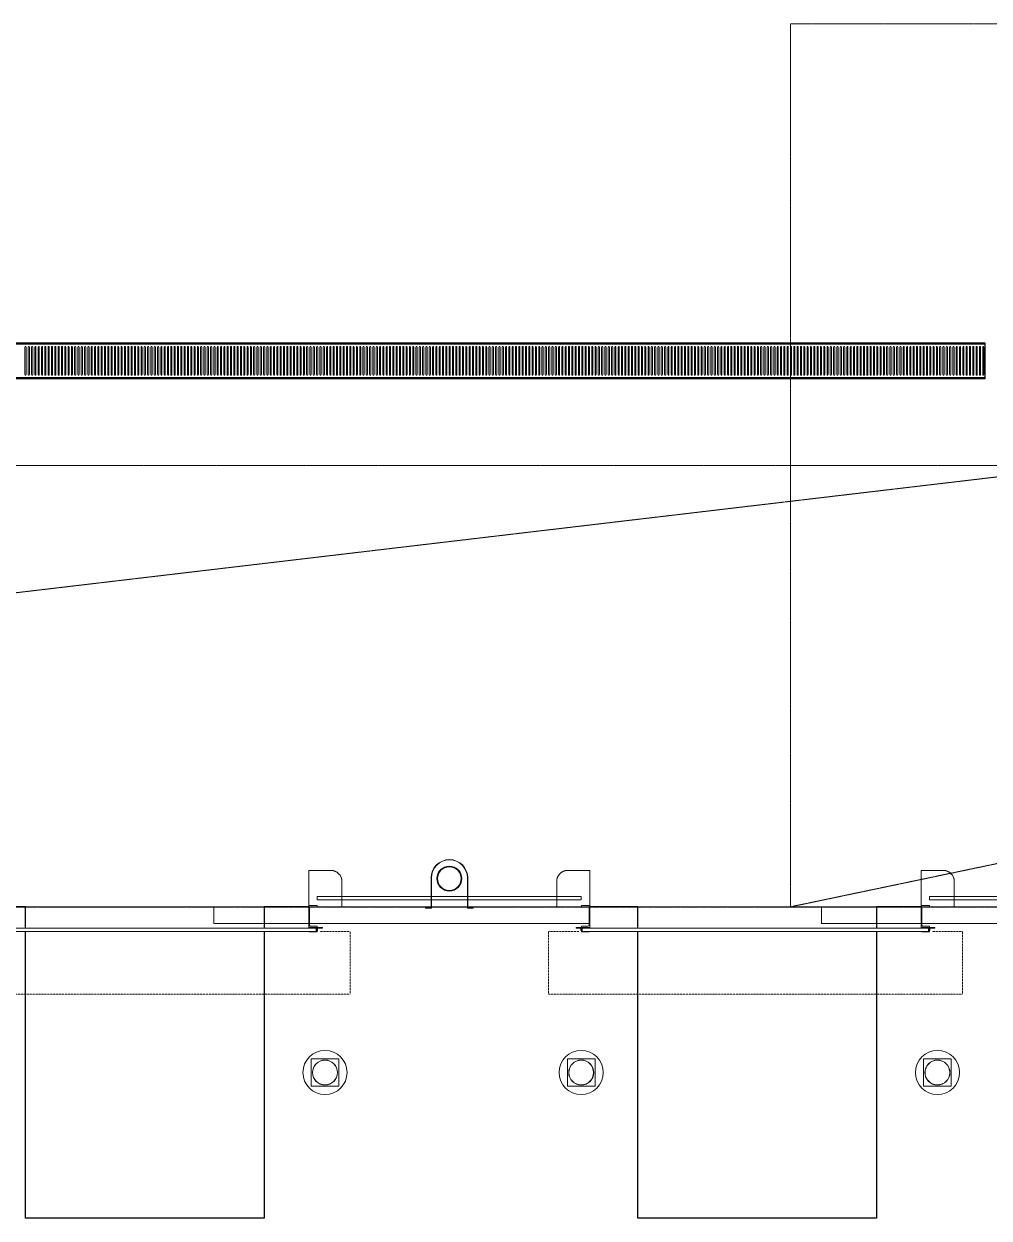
# Model space of a CAD drawing. Header units: millimetres. Extents: x -677815 to 476396, y -125373 to 39000.
# Drawn here: x 177855 to 186596, y -2820 to 8000 of the extents above; entities that cross this region are included whole.
import ezdxf

# ---------------------------------------------------------------- set-up
doc = ezdxf.new("R2010")
doc.units = ezdxf.units.MM
for name, pattern in [('Xref building Toll$0$_SBA Dash - Loose', [5, 3, -2]), ('Xref building Toll$0$_SBA Dash - Tight', [1.6, 1, -0.6]), ('Xref building Toll$0$CENTER', [7, 4, -1, 1, -1]), ('Xref building Toll$0$Grid Line', [22.225, 12.7, -3.175, 3.175, -3.175])]:
    doc.linetypes.add(name, pattern=pattern)
for name, color, linetype, lineweight in [('AM_BOR', 4, 'Continuous', 25), ('Xref building Toll$0$A-DETL', 90, 'Continuous', 9), ('Xref building Toll$0$A-DOOR', 31, 'Continuous', 9), ('Xref building Toll$0$A-DOOR-FRAM', 31, 'Continuous', 9), ('Xref building Toll$0$A-FLOR', 192, 'Continuous', 25), ('Xref building Toll$0$A-GENM', 13, 'Continuous', 9), ('Xref building Toll$0$A-WALL', 113, 'Continuous', 9), ('Xref building Toll$0$P-PIPE', 3, 'Continuous', 9)]:
    doc.layers.add(name, color=color, linetype=linetype, lineweight=lineweight)
doc.layers.add('Xref building Toll$0$S-GRID', color=8, linetype='Continuous')

# ---------------------------------------------------------------- blocks, each defined once
blk = doc.blocks.new('Xref building Toll$0$Toll Grids')
at = {"layer": 'Xref building Toll$0$S-GRID', "linetype": 'Xref building Toll$0$Grid Line'}
blk.add_line((-9195.8, 0), (280997.7, 0), dxfattribs=at)
blk = doc.blocks.new('Xref building Toll$0$_SBA ROLLER LVDoor_C Clip At Side - 3000W x 3600H-V2-MASTER GROUND FLOOR')
at = {"layer": 'Xref building Toll$0$A-DOOR', "linetype": 'Xref building Toll$0$_SBA Dash - Tight'}
for p, q in [((-1875, 147), (-1875, 717)), ((-1875, 717), (1875, 717)), ((1875, 147), (1875, 717)), ((-1875, 147), (-1600, 147)), ((1600, 147), (1875, 147))]:
    blk.add_line(p, q, dxfattribs=at)
at = {"layer": 'Xref building Toll$0$A-DOOR'}
for p, q in [((-1625, 118), (-1580, 118)), ((-1625, 113), (-1625, 118)), ((-1575, 113), (-1625, 113)), ((-1580, 138), (-1575, 138)), ((-1580, 118), (-1580, 138)), ((-1575, 138), (-1575, 113)), ((-1575, 113), (-1500, 113)), ((-1575, 101), (-1575, 113)), ((-1568, 147), (1568, 147)), ((-1568, 117), (-1568, 147)), ((1568, 117), (-1568, 117)), ((-1500, 113), (-1500, -87)), ((1500, 113), (1575, 113)), ((1500, -87), (1500, 113)), ((1568, 147), (1568, 117)), ((1575, 138), (1580, 138)), ((1575, 113), (1575, 138)), ((1575, 113), (1575, 101)), ((1625, 113), (1575, 113)), ((1580, 138), (1580, 118)), ((1580, 118), (1625, 118)), ((1625, 118), (1625, 113)), ((-1518, 101), (-1575, 101)), ((-1506, 75), (-1506, 89)), ((1506, 89), (1506, 75)), ((1575, 101), (1518, 101)), ((-1575, -87), (-1575, -75)), ((-1500, -87), (-1575, -87)), ((1575, -87), (1500, -87)), ((1575, -75), (1575, -87))]:
    blk.add_line(p, q, dxfattribs=at)
at = {"layer": 'Xref building Toll$0$A-DOOR', "linetype": 'Xref building Toll$0$CENTER'}
for p, q in [((-1800, -75), (-1500, -75)), ((-1800, -305), (-1800, -75)), ((-1800, -75), (1800, -75)), ((-1500, -75), (-1500, -405)), ((1500, -405), (1500, -75)), ((1500, -75), (1800, -75)), ((1800, -75), (1800, -305)), ((-1500, -405), (-1700, -405)), ((1700, -405), (1500, -405))]:
    blk.add_line(p, q, dxfattribs=at)
at = {"layer": 'Xref building Toll$0$A-DOOR'}
for centre, start, end in [((-1518, 89), 360, 90), ((1518, 89), 90, 180)]:
    blk.add_arc(centre, 12, start, end, dxfattribs=at)
at = {"layer": 'Xref building Toll$0$A-DOOR', "linetype": 'Xref building Toll$0$CENTER'}
for centre, start, end in [((-1700, -305), 180, 270), ((1700, -305), 270, 0)]:
    blk.add_arc(centre, 100, start, end, dxfattribs=at)
at = {"layer": 'Xref building Toll$0$A-DOOR-FRAM'}
for p, q in [((-1575, 151), (-1505, 151)), ((-1575, 113), (-1575, 151)), ((-1505, 113), (-1575, 113)), ((-1573, 149), (-1573, 115)), ((-1505, 149), (-1573, 149)), ((-1573, 115), (-1505, 115)), ((-1505, 151), (-1505, 149)), ((-1505, 115), (-1505, 113)), ((1505, 151), (1575, 151)), ((1505, 149), (1505, 151)), ((1573, 149), (1505, 149)), ((1505, 115), (1573, 115)), ((1505, 113), (1505, 115)), ((1575, 113), (1505, 113)), ((1573, 115), (1573, 149)), ((1575, 151), (1575, 113)), ((-1800, -140), (-1800, -75)), ((-1506, -75), (-1500, -75)), ((-1500, -75), (-1500, -405)), ((1500, -75), (1506, -75)), ((1500, -405), (1500, -75)), ((1800, -75), (1800, -140)), ((-1800, -305), (-1800, -169)), ((1800, -169), (1800, -305)), ((-1500, -405), (-1700, -405)), ((1700, -405), (1500, -405))]:
    blk.add_line(p, q, dxfattribs=at)
at = {"layer": 'Xref building Toll$0$A-DOOR-FRAM', "lineweight": 9}
blk.add_line((1562, -75), (-1562, -75), dxfattribs=at)
at = {"layer": 'Xref building Toll$0$A-DOOR-FRAM'}
for centre, start, end in [((-1700, -305), 180, 270), ((1700, -305), 270, 0)]:
    blk.add_arc(centre, 100, start, end, dxfattribs=at)
blk = doc.blocks.new('Xref building Toll$0$Removable - Bollard Cast-In - 165 Bollard 1200 high - B2-623364-MASTER GROUND FLOOR')
at = {"layer": 'Xref building Toll$0$A-GENM'}
for p, q in [((122, 187), (-128, 187)), ((-128, 187), (-128, -63)), ((-128, -63), (-128, 187)), ((-128, 187), (122, 187)), ((-128, 187), (-128, 187)), ((122, -63), (122, 187)), ((122, 187), (122, -63)), ((122, 187), (122, 187)), ((-128, -63), (122, -63)), ((122, -63), (-128, -63)), ((-128, -63), (-128, -63)), ((122, -63), (122, -63))]:
    blk.add_line(p, q, dxfattribs=at)
for radius, start, end in [(200, 360, 180), (200, 0, 180), (200, 360, 180), (200, 0, 180), (113, 360, 180), (112, 0, 180), (200, 180, 360), (200, 180, 360), (200, 180, 360), (200, 180, 360), (113, 180, 360), (112, 180, 360)]:
    blk.add_arc((-3, 62), radius, start, end, dxfattribs=at)
blk = doc.blocks.new('Xref building Toll$0$Trench_Drain_5744 - 300mm Wide-1179198-MASTER GROUND FLOOR')
at = {"layer": 'Xref building Toll$0$A-GENM'}
for p, q in [((-15575, 163), (15575, 163)), ((-15575, 150), (15575, 150)), ((6882, -125), (6882, 125)), ((6892, 125), (6892, -125)), ((6912, -125), (6912, 125)), ((6922, 125), (6922, -125)), ((6942, -125), (6942, 125)), ((6952, 125), (6952, -125)), ((6972, -125), (6972, 125)), ((6982, 125), (6982, -125)), ((7002, -125), (7002, 125)), ((7012, 125), (7012, -125)), ((7032, -125), (7032, 125)), ((7042, 125), (7042, -125)), ((7062, -125), (7062, 125)), ((7072, 125), (7072, -125)), ((7092, -125), (7092, 125)), ((7102, 125), (7102, -125)), ((7122, -125), (7122, 125)), ((7132, 125), (7132, -125)), ((7152, -125), (7152, 125)), ((7162, 125), (7162, -125)), ((7182, -125), (7182, 125)), ((7192, 125), (7192, -125)), ((7212, -125), (7212, 125)), ((7222, 125), (7222, -125)), ((7242, -125), (7242, 125)), ((7252, 125), (7252, -125)), ((7272, -125), (7272, 125)), ((7282, 125), (7282, -125)), ((7302, -125), (7302, 125)), ((7312, 125), (7312, -125)), ((7332, -125), (7332, 125)), ((7342, 125), (7342, -125)), ((7362, -125), (7362, 125)), ((7372, 125), (7372, -125)), ((7392, -125), (7392, 125)), ((7402, 125), (7402, -125)), ((7422, -125), (7422, 125)), ((7432, 125), (7432, -125)), ((7452, -125), (7452, 125)), ((7462, 125), (7462, -125)), ((7482, -125), (7482, 125)), ((7492, 125), (7492, -125)), ((7512, -125), (7512, 125)), ((7522, 125), (7522, -125)), ((7542, -125), (7542, 125)), ((7552, 125), (7552, -125)), ((7572, -125), (7572, 125)), ((7582, 125), (7582, -125)), ((7602, -125), (7602, 125)), ((7612, 125), (7612, -125)), ((7632, -125), (7632, 125)), ((7642, 125), (7642, -125)), ((7662, -125), (7662, 125)), ((7672, 125), (7672, -125)), ((7692, -125), (7692, 125)), ((7702, 125), (7702, -125)), ((7722, -125), (7722, 125)), ((7732, 125), (7732, -125)), ((7752, -125), (7752, 125)), ((7762, 125), (7762, -125)), ((7783, -125), (7783, 125)), ((7793, 125), (7793, -125)), ((7813, -125), (7813, 125)), ((7823, 125), (7823, -125)), ((7843, -125), (7843, 125)), ((7853, 125), (7853, -125)), ((7873, -125), (7873, 125)), ((7883, 125), (7883, -125)), ((7903, -125), (7903, 125)), ((7913, 125), (7913, -125)), ((7933, -125), (7933, 125)), ((7943, 125), (7943, -125)), ((7963, -125), (7963, 125)), ((7973, 125), (7973, -125)), ((7993, -125), (7993, 125)), ((8003, 125), (8003, -125)), ((8023, -125), (8023, 125)), ((8033, 125), (8033, -125)), ((8053, -125), (8053, 125)), ((8063, 125), (8063, -125)), ((8083, -125), (8083, 125)), ((8093, 125), (8093, -125)), ((8113, -125), (8113, 125)), ((8123, 125), (8123, -125)), ((8143, -125), (8143, 125)), ((8153, 125), (8153, -125)), ((8173, -125), (8173, 125)), ((8183, 125), (8183, -125)), ((8203, -125), (8203, 125)), ((8213, 125), (8213, -125)), ((8233, -125), (8233, 125)), ((8243, 125), (8243, -125)), ((8263, -125), (8263, 125)), ((8273, 125), (8273, -125)), ((8293, -125), (8293, 125)), ((8303, 125), (8303, -125)), ((8323, -125), (8323, 125)), ((8333, 125), (8333, -125)), ((8353, -125), (8353, 125)), ((8363, 125), (8363, -125)), ((8383, -125), (8383, 125)), ((8393, 125), (8393, -125)), ((8413, -125), (8413, 125)), ((8423, 125), (8423, -125)), ((8443, -125), (8443, 125)), ((8453, 125), (8453, -125)), ((8473, -125), (8473, 125)), ((8483, 125), (8483, -125)), ((8503, -125), (8503, 125)), ((8513, 125), (8513, -125)), ((8533, -125), (8533, 125)), ((8543, 125), (8543, -125)), ((8563, -125), (8563, 125)), ((8573, 125), (8573, -125)), ((8593, -125), (8593, 125)), ((8603, 125), (8603, -125)), ((8623, -125), (8623, 125)), ((8633, 125), (8633, -125)), ((8653, -125), (8653, 125)), ((8663, 125), (8663, -125)), ((8683, -125), (8683, 125)), ((8693, 125), (8693, -125)), ((8713, -125), (8713, 125)), ((8723, 125), (8723, -125)), ((8743, -125), (8743, 125)), ((8753, 125), (8753, -125)), ((8773, -125), (8773, 125)), ((8783, 125), (8783, -125)), ((8803, -125), (8803, 125)), ((8813, 125), (8813, -125)), ((8833, -125), (8833, 125)), ((8843, 125), (8843, -125)), ((8863, -125), (8863, 125)), ((8873, 125), (8873, -125)), ((8893, -125), (8893, 125)), ((8903, 125), (8903, -125)), ((8923, -125), (8923, 125)), ((8933, 125), (8933, -125)), ((8953, -125), (8953, 125)), ((8963, 125), (8963, -125)), ((8983, -125), (8983, 125)), ((8993, 125), (8993, -125)), ((9013, -125), (9013, 125)), ((9023, 125), (9023, -125)), ((9043, -125), (9043, 125)), ((9053, 125), (9053, -125)), ((9073, -125), (9073, 125)), ((9083, 125), (9083, -125)), ((9103, -125), (9103, 125)), ((9113, 125), (9113, -125)), ((9133, -125), (9133, 125)), ((9143, 125), (9143, -125)), ((9163, -125), (9163, 125)), ((9173, 125), (9173, -125)), ((9193, -125), (9193, 125)), ((9203, 125), (9203, -125)), ((9223, -125), (9223, 125)), ((9233, 125), (9233, -125)), ((9253, -125), (9253, 125)), ((9263, 125), (9263, -125)), ((9283, -125), (9283, 125)), ((9293, 125), (9293, -125)), ((9313, -125), (9313, 125)), ((9323, 125), (9323, -125)), ((9343, -125), (9343, 125)), ((9353, 125), (9353, -125)), ((9373, -125), (9373, 125)), ((9383, 125), (9383, -125)), ((9403, -125), (9403, 125)), ((9413, 125), (9413, -125)), ((9433, -125), (9433, 125)), ((9443, 125), (9443, -125)), ((9463, -125), (9463, 125)), ((9473, 125), (9473, -125)), ((9493, -125), (9493, 125)), ((9503, 125), (9503, -125)), ((9523, -125), (9523, 125)), ((9533, 125), (9533, -125)), ((9553, -125), (9553, 125)), ((9563, 125), (9563, -125)), ((9583, -125), (9583, 125)), ((9593, 125), (9593, -125)), ((9613, -125), (9613, 125)), ((9623, 125), (9623, -125)), ((9643, -125), (9643, 125)), ((9653, 125), (9653, -125)), ((9673, -125), (9673, 125)), ((9683, 125), (9683, -125)), ((9703, -125), (9703, 125)), ((9713, 125), (9713, -125)), ((9733, -125), (9733, 125)), ((9743, 125), (9743, -125)), ((9763, -125), (9763, 125)), ((9773, 125), (9773, -125)), ((9793, -125), (9793, 125)), ((9803, 125), (9803, -125)), ((9823, -125), (9823, 125)), ((9833, 125), (9833, -125)), ((9853, -125), (9853, 125)), ((9863, 125), (9863, -125)), ((9883, -125), (9883, 125)), ((9893, 125), (9893, -125)), ((9913, -125), (9913, 125)), ((9923, 125), (9923, -125)), ((9943, -125), (9943, 125)), ((9953, 125), (9953, -125)), ((9973, -125), (9973, 125)), ((9983, 125), (9983, -125)), ((10003, -125), (10003, 125)), ((10013, 125), (10013, -125)), ((10033, -125), (10033, 125)), ((10043, 125), (10043, -125)), ((10063, -125), (10063, 125)), ((10073, 125), (10073, -125)), ((10093, -125), (10093, 125)), ((10103, 125), (10103, -125)), ((10123, -125), (10123, 125)), ((10133, 125), (10133, -125)), ((10153, -125), (10153, 125)), ((10163, 125), (10163, -125)), ((10183, -125), (10183, 125)), ((10193, 125), (10193, -125)), ((10213, -125), (10213, 125)), ((10223, 125), (10223, -125)), ((10243, -125), (10243, 125)), ((10253, 125), (10253, -125)), ((10273, -125), (10273, 125)), ((10283, 125), (10283, -125)), ((10303, -125), (10303, 125)), ((10313, 125), (10313, -125)), ((10333, -125), (10333, 125)), ((10343, 125), (10343, -125)), ((10363, -125), (10363, 125)), ((10373, 125), (10373, -125)), ((10393, -125), (10393, 125)), ((10403, 125), (10403, -125)), ((10423, -125), (10423, 125)), ((10433, 125), (10433, -125)), ((10453, -125), (10453, 125)), ((10463, 125), (10463, -125)), ((10483, -125), (10483, 125)), ((10493, 125), (10493, -125)), ((10513, -125), (10513, 125)), ((10523, 125), (10523, -125)), ((10543, -125), (10543, 125)), ((10553, 125), (10553, -125)), ((10573, -125), (10573, 125)), ((10583, 125), (10583, -125)), ((10603, -125), (10603, 125)), ((10613, 125), (10613, -125)), ((10633, -125), (10633, 125)), ((10643, 125), (10643, -125)), ((10663, -125), (10663, 125)), ((10673, 125), (10673, -125)), ((10693, -125), (10693, 125)), ((10703, 125), (10703, -125)), ((10723, -125), (10723, 125)), ((10733, 125), (10733, -125)), ((10753, -125), (10753, 125)), ((10763, 125), (10763, -125)), ((10783, -125), (10783, 125)), ((10793, 125), (10793, -125)), ((10813, -125), (10813, 125)), ((10823, 125), (10823, -125)), ((10843, -125), (10843, 125)), ((10853, 125), (10853, -125)), ((10873, -125), (10873, 125)), ((10883, 125), (10883, -125)), ((10904, -125), (10904, 125)), ((10914, 125), (10914, -125)), ((10934, -125), (10934, 125)), ((10944, 125), (10944, -125)), ((10964, -125), (10964, 125)), ((10974, 125), (10974, -125)), ((10994, -125), (10994, 125)), ((11004, 125), (11004, -125)), ((11024, -125), (11024, 125)), ((11034, 125), (11034, -125)), ((11054, -125), (11054, 125)), ((11064, 125), (11064, -125)), ((11084, -125), (11084, 125)), ((11094, 125), (11094, -125)), ((11114, -125), (11114, 125)), ((11124, 125), (11124, -125)), ((11144, -125), (11144, 125)), ((11154, 125), (11154, -125)), ((11174, -125), (11174, 125)), ((11184, 125), (11184, -125)), ((11204, -125), (11204, 125)), ((11214, 125), (11214, -125)), ((11234, -125), (11234, 125)), ((11244, 125), (11244, -125)), ((11264, -125), (11264, 125)), ((11274, 125), (11274, -125)), ((11294, -125), (11294, 125)), ((11304, 125), (11304, -125)), ((11324, -125), (11324, 125)), ((11334, 125), (11334, -125)), ((11354, -125), (11354, 125)), ((11364, 125), (11364, -125)), ((11384, -125), (11384, 125)), ((11394, 125), (11394, -125)), ((11414, -125), (11414, 125)), ((11424, 125), (11424, -125)), ((11444, -125), (11444, 125)), ((11454, 125), (11454, -125)), ((11474, -125), (11474, 125)), ((11484, 125), (11484, -125)), ((11504, -125), (11504, 125)), ((11514, 125), (11514, -125)), ((11534, -125), (11534, 125)), ((11544, 125), (11544, -125)), ((11564, -125), (11564, 125)), ((11574, 125), (11574, -125)), ((11594, -125), (11594, 125)), ((11604, 125), (11604, -125)), ((11624, -125), (11624, 125)), ((11634, 125), (11634, -125)), ((11654, -125), (11654, 125)), ((11664, 125), (11664, -125)), ((11684, -125), (11684, 125)), ((11694, 125), (11694, -125)), ((11714, -125), (11714, 125)), ((11724, 125), (11724, -125)), ((11744, -125), (11744, 125)), ((11754, 125), (11754, -125)), ((11774, -125), (11774, 125)), ((11784, 125), (11784, -125)), ((11804, -125), (11804, 125)), ((11814, 125), (11814, -125)), ((11834, -125), (11834, 125)), ((11844, 125), (11844, -125)), ((11864, -125), (11864, 125)), ((11874, 125), (11874, -125)), ((11894, -125), (11894, 125)), ((11904, 125), (11904, -125)), ((11924, -125), (11924, 125)), ((11934, 125), (11934, -125)), ((11954, -125), (11954, 125)), ((11964, 125), (11964, -125)), ((11984, -125), (11984, 125)), ((11994, 125), (11994, -125)), ((12014, -125), (12014, 125)), ((12024, 125), (12024, -125)), ((12044, -125), (12044, 125)), ((12054, 125), (12054, -125)), ((12074, -125), (12074, 125)), ((12084, 125), (12084, -125)), ((12104, -125), (12104, 125)), ((12114, 125), (12114, -125)), ((12134, -125), (12134, 125)), ((12144, 125), (12144, -125)), ((12164, -125), (12164, 125)), ((12174, 125), (12174, -125)), ((12194, -125), (12194, 125)), ((12204, 125), (12204, -125)), ((12224, -125), (12224, 125)), ((12234, 125), (12234, -125)), ((12254, -125), (12254, 125)), ((12264, 125), (12264, -125)), ((12284, -125), (12284, 125)), ((12294, 125), (12294, -125)), ((12314, -125), (12314, 125)), ((12324, 125), (12324, -125)), ((12344, -125), (12344, 125)), ((12354, 125), (12354, -125)), ((12374, -125), (12374, 125)), ((12384, 125), (12384, -125)), ((12404, -125), (12404, 125)), ((12414, 125), (12414, -125)), ((12434, -125), (12434, 125)), ((12444, 125), (12444, -125)), ((12464, -125), (12464, 125)), ((12474, 125), (12474, -125)), ((12494, -125), (12494, 125)), ((12504, 125), (12504, -125)), ((12524, -125), (12524, 125)), ((12534, 125), (12534, -125)), ((12554, -125), (12554, 125)), ((12564, 125), (12564, -125)), ((12584, -125), (12584, 125)), ((12594, 125), (12594, -125)), ((12614, -125), (12614, 125)), ((12624, 125), (12624, -125)), ((12644, -125), (12644, 125)), ((12654, 125), (12654, -125)), ((12674, -125), (12674, 125)), ((12684, 125), (12684, -125)), ((12704, -125), (12704, 125)), ((12714, 125), (12714, -125)), ((12734, -125), (12734, 125)), ((12744, 125), (12744, -125)), ((12764, -125), (12764, 125)), ((12774, 125), (12774, -125)), ((12794, -125), (12794, 125)), ((12804, 125), (12804, -125)), ((12824, -125), (12824, 125)), ((12834, 125), (12834, -125)), ((12854, -125), (12854, 125)), ((12864, 125), (12864, -125)), ((12884, -125), (12884, 125)), ((12894, 125), (12894, -125)), ((12914, -125), (12914, 125)), ((12924, 125), (12924, -125)), ((12944, -125), (12944, 125)), ((12954, 125), (12954, -125)), ((12974, -125), (12974, 125)), ((12984, 125), (12984, -125)), ((13004, -125), (13004, 125)), ((13014, 125), (13014, -125)), ((13034, -125), (13034, 125)), ((13044, 125), (13044, -125)), ((13064, -125), (13064, 125)), ((13074, 125), (13074, -125)), ((13094, -125), (13094, 125)), ((13104, 125), (13104, -125)), ((13124, -125), (13124, 125)), ((13134, 125), (13134, -125)), ((13154, -125), (13154, 125)), ((13164, 125), (13164, -125)), ((13184, -125), (13184, 125)), ((13194, 125), (13194, -125)), ((13214, -125), (13214, 125)), ((13224, 125), (13224, -125)), ((13244, -125), (13244, 125)), ((13254, 125), (13254, -125)), ((13274, -125), (13274, 125)), ((13284, 125), (13284, -125)), ((13304, -125), (13304, 125)), ((13314, 125), (13314, -125)), ((13334, -125), (13334, 125)), ((13344, 125), (13344, -125)), ((13364, -125), (13364, 125)), ((13374, 125), (13374, -125)), ((13394, -125), (13394, 125)), ((13404, 125), (13404, -125)), ((13424, -125), (13424, 125)), ((13434, 125), (13434, -125)), ((13454, -125), (13454, 125)), ((13464, 125), (13464, -125)), ((13484, -125), (13484, 125)), ((13494, 125), (13494, -125)), ((13514, -125), (13514, 125)), ((13524, 125), (13524, -125)), ((13544, -125), (13544, 125)), ((13554, 125), (13554, -125)), ((13574, -125), (13574, 125)), ((13584, 125), (13584, -125)), ((13604, -125), (13604, 125)), ((13614, 125), (13614, -125)), ((13634, -125), (13634, 125)), ((13644, 125), (13644, -125)), ((13664, -125), (13664, 125)), ((13674, 125), (13674, -125)), ((13694, -125), (13694, 125)), ((13704, 125), (13704, -125)), ((13724, -125), (13724, 125)), ((13734, 125), (13734, -125)), ((13754, -125), (13754, 125)), ((13764, 125), (13764, -125)), ((13784, -125), (13784, 125)), ((13794, 125), (13794, -125)), ((13814, -125), (13814, 125)), ((13824, 125), (13824, -125)), ((13844, -125), (13844, 125)), ((13854, 125), (13854, -125)), ((13874, -125), (13874, 125)), ((13884, 125), (13884, -125)), ((13904, -125), (13904, 125)), ((13914, 125), (13914, -125)), ((13934, -125), (13934, 125)), ((13944, 125), (13944, -125)), ((13964, -125), (13964, 125)), ((13974, 125), (13974, -125)), ((13994, -125), (13994, 125)), ((14004, 125), (14004, -125)), ((14025, -125), (14025, 125)), ((14035, 125), (14035, -125)), ((14055, -125), (14055, 125)), ((14065, 125), (14065, -125)), ((14085, -125), (14085, 125)), ((14095, 125), (14095, -125)), ((14115, -125), (14115, 125)), ((14125, 125), (14125, -125)), ((14145, -125), (14145, 125)), ((14155, 125), (14155, -125)), ((14175, -125), (14175, 125)), ((14185, 125), (14185, -125)), ((14205, -125), (14205, 125)), ((14215, 125), (14215, -125)), ((14235, -125), (14235, 125)), ((14245, 125), (14245, -125)), ((14265, -125), (14265, 125)), ((14275, 125), (14275, -125)), ((14295, -125), (14295, 125)), ((14305, 125), (14305, -125)), ((14325, -125), (14325, 125)), ((14335, 125), (14335, -125)), ((14355, -125), (14355, 125)), ((14365, 125), (14365, -125)), ((14385, -125), (14385, 125)), ((14395, 125), (14395, -125)), ((14415, -125), (14415, 125)), ((14425, 125), (14425, -125)), ((14445, -125), (14445, 125)), ((14455, 125), (14455, -125)), ((14475, -125), (14475, 125)), ((14485, 125), (14485, -125)), ((14505, -125), (14505, 125)), ((14515, 125), (14515, -125)), ((14535, -125), (14535, 125)), ((14545, 125), (14545, -125)), ((14565, -125), (14565, 125)), ((14575, 125), (14575, -125)), ((14595, -125), (14595, 125)), ((14605, 125), (14605, -125)), ((14625, -125), (14625, 125)), ((14635, 125), (14635, -125)), ((14655, -125), (14655, 125)), ((14665, 125), (14665, -125)), ((14685, -125), (14685, 125)), ((14695, 125), (14695, -125)), ((14715, -125), (14715, 125)), ((14725, 125), (14725, -125)), ((14745, -125), (14745, 125)), ((14755, 125), (14755, -125)), ((14775, -125), (14775, 125)), ((14785, 125), (14785, -125)), ((14805, -125), (14805, 125)), ((14815, 125), (14815, -125)), ((14835, -125), (14835, 125)), ((14845, 125), (14845, -125)), ((14865, -125), (14865, 125)), ((14875, 125), (14875, -125)), ((14895, -125), (14895, 125)), ((14905, 125), (14905, -125)), ((14925, -125), (14925, 125)), ((14935, 125), (14935, -125)), ((14955, -125), (14955, 125)), ((14965, 125), (14965, -125)), ((14985, -125), (14985, 125)), ((14995, 125), (14995, -125)), ((15015, -125), (15015, 125)), ((15025, 125), (15025, -125)), ((15045, -125), (15045, 125)), ((15055, 125), (15055, -125)), ((15075, -125), (15075, 125)), ((15085, 125), (15085, -125)), ((15105, -125), (15105, 125)), ((15115, 125), (15115, -125)), ((15135, -125), (15135, 125)), ((15145, 125), (15145, -125)), ((15165, -125), (15165, 125)), ((15175, 125), (15175, -125)), ((15195, -125), (15195, 125)), ((15205, 125), (15205, -125)), ((15225, -125), (15225, 125)), ((15235, 125), (15235, -125)), ((15255, -125), (15255, 125)), ((15265, 125), (15265, -125)), ((15285, -125), (15285, 125)), ((15295, 125), (15295, -125)), ((15315, -125), (15315, 125)), ((15325, 125), (15325, -125)), ((15345, -125), (15345, 125)), ((15355, 125), (15355, -125)), ((15375, -125), (15375, 125)), ((15385, 125), (15385, -125)), ((15405, -125), (15405, 125)), ((15415, 125), (15415, -125)), ((15435, -125), (15435, 125)), ((15445, 125), (15445, -125)), ((15465, -125), (15465, 125)), ((15475, 125), (15475, -125)), ((15495, -125), (15495, 125)), ((15505, 125), (15505, -125)), ((15525, -125), (15525, 125)), ((15535, 125), (15535, -125)), ((15555, -125), (15555, 125)), ((15565, 125), (15565, -125)), ((15575, -163), (15575, 163)), ((-15575, -150), (15575, -150)), ((-15575, -163), (15575, -163))]:
    blk.add_line(p, q, dxfattribs=at)
for centre, start, end in [((6887, 125), 0, 180), ((6917, 125), 0, 180), ((6947, 125), 0, 180), ((6977, 125), 0, 180), ((7007, 125), 0, 180), ((7037, 125), 0, 180), ((7067, 125), 0, 180), ((7097, 125), 0, 180), ((7127, 125), 0, 180), ((7157, 125), 0, 180), ((7187, 125), 0, 180), ((7217, 125), 0, 180), ((7247, 125), 0, 180), ((7277, 125), 0, 180), ((7307, 125), 0, 180), ((7337, 125), 360, 180), ((7367, 125), 0, 180), ((7397, 125), 360, 180), ((7427, 125), 0, 180), ((7457, 125), 360, 180), ((7487, 125), 360, 180), ((7517, 125), 0, 180), ((7547, 125), 360, 180), ((7577, 125), 360, 180), ((7607, 125), 360, 180), ((7637, 125), 360, 180), ((7667, 125), 0, 180), ((7697, 125), 360, 180), ((7727, 125), 0, 180), ((7757, 125), 0, 180), ((7788, 125), 0, 180), ((7818, 125), 0, 180), ((7848, 125), 0, 180), ((7878, 125), 0, 180), ((7908, 125), 0, 180), ((7938, 125), 0, 180), ((7968, 125), 0, 180), ((7998, 125), 0, 180), ((8028, 125), 0, 180), ((8058, 125), 0, 180), ((8088, 125), 0, 180), ((8118, 125), 0, 180), ((8148, 125), 0, 180), ((8178, 125), 0, 180), ((8208, 125), 0, 180), ((8238, 125), 0, 180), ((8268, 125), 0, 180), ((8298, 125), 0, 180), ((8328, 125), 0, 180), ((8358, 125), 0, 180), ((8388, 125), 0, 180), ((8418, 125), 0, 180), ((8448, 125), 0, 180), ((8478, 125), 0, 180), ((8508, 125), 0, 180), ((8538, 125), 0, 180), ((8568, 125), 0, 180), ((8598, 125), 0, 180), ((8628, 125), 0, 180), ((8658, 125), 0, 180), ((8688, 125), 0, 180), ((8718, 125), 0, 180), ((8748, 125), 0, 180), ((8778, 125), 0, 180), ((8808, 125), 0, 180), ((8838, 125), 0, 180), ((8868, 125), 0, 180), ((8898, 125), 0, 180), ((8928, 125), 0, 180), ((8958, 125), 0, 180), ((8988, 125), 0, 180), ((9018, 125), 0, 180), ((9048, 125), 0, 180), ((9078, 125), 0, 180), ((9108, 125), 0, 180), ((9138, 125), 0, 180), ((9168, 125), 0, 180), ((9198, 125), 0, 180), ((9228, 125), 0, 180), ((9258, 125), 0, 180), ((9288, 125), 0, 180), ((9318, 125), 0, 180), ((9348, 125), 0, 180), ((9378, 125), 0, 180), ((9408, 125), 0, 180), ((9438, 125), 0, 180), ((9468, 125), 0, 180), ((9498, 125), 0, 180), ((9528, 125), 0, 180), ((9558, 125), 0, 180), ((9588, 125), 0, 180), ((9618, 125), 0, 180), ((9648, 125), 0, 180), ((9678, 125), 0, 180), ((9708, 125), 0, 180), ((9738, 125), 0, 180), ((9768, 125), 0, 180), ((9798, 125), 0, 180), ((9828, 125), 0, 180), ((9858, 125), 0, 180), ((9888, 125), 0, 180), ((9918, 125), 0, 180), ((9948, 125), 0, 180), ((9978, 125), 0, 180), ((10008, 125), 0, 180), ((10038, 125), 0, 180), ((10068, 125), 0, 180), ((10098, 125), 0, 180), ((10128, 125), 0, 180), ((10158, 125), 0, 180), ((10188, 125), 0, 180), ((10218, 125), 0, 180), ((10248, 125), 0, 180), ((10278, 125), 0, 180), ((10308, 125), 0, 180), ((10338, 125), 0, 180), ((10368, 125), 0, 180), ((10398, 125), 0, 180), ((10428, 125), 0, 180), ((10458, 125), 0, 180), ((10488, 125), 0, 180), ((10518, 125), 0, 180), ((10548, 125), 0, 180), ((10578, 125), 0, 180), ((10608, 125), 0, 180), ((10638, 125), 0, 180), ((10668, 125), 0, 180), ((10698, 125), 0, 180), ((10728, 125), 0, 180), ((10758, 125), 0, 180), ((10788, 125), 0, 180), ((10818, 125), 0, 180), ((10848, 125), 0, 180), ((10878, 125), 0, 180), ((10909, 125), 0, 180), ((10939, 125), 0, 180), ((10969, 125), 0, 180), ((10999, 125), 0, 180), ((11029, 125), 0, 180), ((11059, 125), 0, 180), ((11089, 125), 0, 180), ((11119, 125), 0, 180), ((11149, 125), 0, 180), ((11179, 125), 0, 180), ((11209, 125), 0, 180), ((11239, 125), 0, 180), ((11269, 125), 0, 180), ((11299, 125), 0, 180), ((11329, 125), 0, 180), ((11359, 125), 0, 180), ((11389, 125), 0, 180), ((11419, 125), 0, 180), ((11449, 125), 0, 180), ((11479, 125), 0, 180), ((11509, 125), 0, 180), ((11539, 125), 0, 180), ((11569, 125), 0, 180), ((11599, 125), 0, 180), ((11629, 125), 0, 180), ((11659, 125), 0, 180), ((11689, 125), 0, 180), ((11719, 125), 0, 180), ((11749, 125), 0, 180), ((11779, 125), 0, 180), ((11809, 125), 0, 180), ((11839, 125), 0, 180), ((11869, 125), 0, 180), ((11899, 125), 0, 180), ((11929, 125), 0, 180), ((11959, 125), 0, 180), ((11989, 125), 0, 180), ((12019, 125), 0, 180), ((12049, 125), 0, 180), ((12079, 125), 0, 180), ((12109, 125), 0, 180), ((12139, 125), 0, 180), ((12169, 125), 0, 180), ((12199, 125), 0, 180), ((12229, 125), 0, 180), ((12259, 125), 0, 180), ((12289, 125), 0, 180), ((12319, 125), 0, 180), ((12349, 125), 0, 180), ((12379, 125), 0, 180), ((12409, 125), 0, 180), ((12439, 125), 0, 180), ((12469, 125), 0, 180), ((12499, 125), 0, 180), ((12529, 125), 0, 180), ((12559, 125), 0, 180), ((12589, 125), 0, 180), ((12619, 125), 0, 180), ((12649, 125), 0, 180), ((12679, 125), 0, 180), ((12709, 125), 0, 180), ((12739, 125), 0, 180), ((12769, 125), 0, 180), ((12799, 125), 0, 180), ((12829, 125), 0, 180), ((12859, 125), 0, 180), ((12889, 125), 0, 180), ((12919, 125), 0, 180), ((12949, 125), 0, 180), ((12979, 125), 0, 180), ((13009, 125), 0, 180), ((13039, 125), 0, 180), ((13069, 125), 0, 180), ((13099, 125), 0, 180), ((13129, 125), 0, 180), ((13159, 125), 0, 180), ((13189, 125), 0, 180), ((13219, 125), 0, 180), ((13249, 125), 0, 180), ((13279, 125), 0, 180), ((13309, 125), 0, 180), ((13339, 125), 0, 180), ((13369, 125), 0, 180), ((13399, 125), 0, 180), ((13429, 125), 0, 180), ((13459, 125), 0, 180), ((13489, 125), 0, 180), ((13519, 125), 0, 180), ((13549, 125), 0, 180), ((13579, 125), 0, 180), ((13609, 125), 0, 180), ((13639, 125), 0, 180), ((13669, 125), 0, 180), ((13699, 125), 0, 180), ((13729, 125), 0, 180), ((13759, 125), 0, 180), ((13789, 125), 0, 180), ((13819, 125), 0, 180), ((13849, 125), 0, 180), ((13879, 125), 0, 180), ((13909, 125), 0, 180), ((13939, 125), 0, 180), ((13969, 125), 0, 180), ((13999, 125), 0, 180), ((14030, 125), 0, 180), ((14060, 125), 0, 180), ((14090, 125), 0, 180), ((14120, 125), 0, 180), ((14150, 125), 0, 180), ((14180, 125), 0, 180), ((14210, 125), 0, 180), ((14240, 125), 0, 180), ((14270, 125), 0, 180), ((14300, 125), 0, 180), ((14330, 125), 0, 180), ((14360, 125), 0, 180), ((14390, 125), 0, 180), ((14420, 125), 0, 180), ((14450, 125), 0, 180), ((14480, 125), 0, 180), ((14510, 125), 0, 180), ((14540, 125), 0, 180), ((14570, 125), 0, 180), ((14600, 125), 0, 180), ((14630, 125), 0, 180), ((14660, 125), 0, 180), ((14690, 125), 0, 180), ((14720, 125), 0, 180), ((14750, 125), 0, 180), ((14780, 125), 0, 180), ((14810, 125), 0, 180), ((14840, 125), 0, 180), ((14870, 125), 0, 180), ((14900, 125), 0, 180), ((14930, 125), 0, 180), ((14960, 125), 0, 180), ((14990, 125), 0, 180), ((15020, 125), 0, 180), ((15050, 125), 0, 180), ((15080, 125), 0, 180), ((15110, 125), 0, 180), ((15140, 125), 0, 180), ((15170, 125), 0, 180), ((15200, 125), 0, 180), ((15230, 125), 0, 180), ((15260, 125), 0, 180), ((15290, 125), 0, 180), ((15320, 125), 0, 180), ((15350, 125), 0, 180), ((15380, 125), 0, 180), ((15410, 125), 0, 180), ((15440, 125), 0, 180), ((15470, 125), 0, 180), ((15500, 125), 0, 180), ((15530, 125), 0, 180), ((15560, 125), 0, 180), ((6887, -125), 180, 0), ((6917, -125), 180, 0), ((6947, -125), 180, 0), ((6977, -125), 180, 0), ((7007, -125), 180, 0), ((7037, -125), 180, 0), ((7067, -125), 180, 0), ((7097, -125), 180, 0), ((7127, -125), 180, 0), ((7157, -125), 180, 0), ((7187, -125), 180, 0), ((7217, -125), 180, 0), ((7247, -125), 180, 0), ((7277, -125), 180, 0), ((7307, -125), 180, 0), ((7337, -125), 180, 0), ((7367, -125), 180, 0), ((7397, -125), 180, 0), ((7427, -125), 180, 0), ((7457, -125), 180, 0), ((7487, -125), 180, 0), ((7517, -125), 180, 0), ((7547, -125), 180, 0), ((7577, -125), 180, 0), ((7607, -125), 180, 0), ((7637, -125), 180, 0), ((7667, -125), 180, 0), ((7697, -125), 180, 0), ((7727, -125), 180, 0), ((7757, -125), 180, 0), ((7788, -125), 180, 0), ((7818, -125), 180, 0), ((7848, -125), 180, 0), ((7878, -125), 180, 0), ((7908, -125), 180, 0), ((7938, -125), 180, 0), ((7968, -125), 180, 0), ((7998, -125), 180, 0), ((8028, -125), 180, 0), ((8058, -125), 180, 0), ((8088, -125), 180, 0), ((8118, -125), 180, 0), ((8148, -125), 180, 0), ((8178, -125), 180, 0), ((8208, -125), 180, 0), ((8238, -125), 180, 0), ((8268, -125), 180, 0), ((8298, -125), 180, 0), ((8328, -125), 180, 0), ((8358, -125), 180, 0), ((8388, -125), 180, 0), ((8418, -125), 180, 0), ((8448, -125), 180, 0), ((8478, -125), 180, 0), ((8508, -125), 180, 0), ((8538, -125), 180, 0), ((8568, -125), 180, 0), ((8598, -125), 180, 0), ((8628, -125), 180, 0), ((8658, -125), 180, 0), ((8688, -125), 180, 0), ((8718, -125), 180, 0), ((8748, -125), 180, 0), ((8778, -125), 180, 0), ((8808, -125), 180, 0), ((8838, -125), 180, 0), ((8868, -125), 180, 0), ((8898, -125), 180, 0), ((8928, -125), 180, 0), ((8958, -125), 180, 0), ((8988, -125), 180, 0), ((9018, -125), 180, 0), ((9048, -125), 180, 0), ((9078, -125), 180, 0), ((9108, -125), 180, 0), ((9138, -125), 180, 0), ((9168, -125), 180, 0), ((9198, -125), 180, 0), ((9228, -125), 180, 0), ((9258, -125), 180, 0), ((9288, -125), 180, 0), ((9318, -125), 180, 0), ((9348, -125), 180, 0), ((9378, -125), 180, 0), ((9408, -125), 180, 0), ((9438, -125), 180, 0), ((9468, -125), 180, 0), ((9498, -125), 180, 0), ((9528, -125), 180, 0), ((9558, -125), 180, 0), ((9588, -125), 180, 0), ((9618, -125), 180, 0), ((9648, -125), 180, 0), ((9678, -125), 180, 0), ((9708, -125), 180, 0), ((9738, -125), 180, 0), ((9768, -125), 180, 0), ((9798, -125), 180, 0), ((9828, -125), 180, 0), ((9858, -125), 180, 0), ((9888, -125), 180, 0), ((9918, -125), 180, 0), ((9948, -125), 180, 0), ((9978, -125), 180, 0), ((10008, -125), 180, 0), ((10038, -125), 180, 0), ((10068, -125), 180, 0), ((10098, -125), 180, 0), ((10128, -125), 180, 0), ((10158, -125), 180, 0), ((10188, -125), 180, 0), ((10218, -125), 180, 0), ((10248, -125), 180, 0), ((10278, -125), 180, 0), ((10308, -125), 180, 0), ((10338, -125), 180, 0), ((10368, -125), 180, 0), ((10398, -125), 180, 0), ((10428, -125), 180, 0), ((10458, -125), 180, 0), ((10488, -125), 180, 0), ((10518, -125), 180, 0), ((10548, -125), 180, 0), ((10578, -125), 180, 0), ((10608, -125), 180, 0), ((10638, -125), 180, 0), ((10668, -125), 180, 0), ((10698, -125), 180, 0), ((10728, -125), 180, 0), ((10758, -125), 180, 0), ((10788, -125), 180, 0), ((10818, -125), 180, 0), ((10848, -125), 180, 0), ((10878, -125), 180, 0), ((10909, -125), 180, 0), ((10939, -125), 180, 0), ((10969, -125), 180, 0), ((10999, -125), 180, 0), ((11029, -125), 180, 0), ((11059, -125), 180, 0), ((11089, -125), 180, 0), ((11119, -125), 180, 0), ((11149, -125), 180, 0), ((11179, -125), 180, 0), ((11209, -125), 180, 0), ((11239, -125), 180, 0), ((11269, -125), 180, 0), ((11299, -125), 180, 0), ((11329, -125), 180, 0), ((11359, -125), 180, 0), ((11389, -125), 180, 0), ((11419, -125), 180, 0), ((11449, -125), 180, 0), ((11479, -125), 180, 0), ((11509, -125), 180, 0), ((11539, -125), 180, 0), ((11569, -125), 180, 0), ((11599, -125), 180, 0), ((11629, -125), 180, 0), ((11659, -125), 180, 0), ((11689, -125), 180, 0), ((11719, -125), 180, 0), ((11749, -125), 180, 0), ((11779, -125), 180, 0), ((11809, -125), 180, 0), ((11839, -125), 180, 0), ((11869, -125), 180, 0), ((11899, -125), 180, 0), ((11929, -125), 180, 0), ((11959, -125), 180, 0), ((11989, -125), 180, 0), ((12019, -125), 180, 0), ((12049, -125), 180, 0), ((12079, -125), 180, 0), ((12109, -125), 180, 0), ((12139, -125), 180, 0), ((12169, -125), 180, 0), ((12199, -125), 180, 0), ((12229, -125), 180, 0), ((12259, -125), 180, 0), ((12289, -125), 180, 0), ((12319, -125), 180, 0), ((12349, -125), 180, 0), ((12379, -125), 180, 0), ((12409, -125), 180, 0), ((12439, -125), 180, 0), ((12469, -125), 180, 0), ((12499, -125), 180, 0), ((12529, -125), 180, 0), ((12559, -125), 180, 0), ((12589, -125), 180, 0), ((12619, -125), 180, 0), ((12649, -125), 180, 0), ((12679, -125), 180, 0), ((12709, -125), 180, 0), ((12739, -125), 180, 0), ((12769, -125), 180, 0), ((12799, -125), 180, 0), ((12829, -125), 180, 0), ((12859, -125), 180, 0), ((12889, -125), 180, 0), ((12919, -125), 180, 0), ((12949, -125), 180, 0), ((12979, -125), 180, 0), ((13009, -125), 180, 0), ((13039, -125), 180, 0), ((13069, -125), 180, 0), ((13099, -125), 180, 0), ((13129, -125), 180, 0), ((13159, -125), 180, 0), ((13189, -125), 180, 0), ((13219, -125), 180, 0), ((13249, -125), 180, 0), ((13279, -125), 180, 0), ((13309, -125), 180, 0), ((13339, -125), 180, 0), ((13369, -125), 180, 0), ((13399, -125), 180, 0), ((13429, -125), 180, 0), ((13459, -125), 180, 0), ((13489, -125), 180, 0), ((13519, -125), 180, 0), ((13549, -125), 180, 0), ((13579, -125), 180, 0), ((13609, -125), 180, 0), ((13639, -125), 180, 0), ((13669, -125), 180, 0), ((13699, -125), 180, 0), ((13729, -125), 180, 0), ((13759, -125), 180, 0), ((13789, -125), 180, 0), ((13819, -125), 180, 0), ((13849, -125), 180, 0), ((13879, -125), 180, 0), ((13909, -125), 180, 0), ((13939, -125), 180, 0), ((13969, -125), 180, 0), ((13999, -125), 180, 0), ((14030, -125), 180, 0), ((14060, -125), 180, 0), ((14090, -125), 180, 0), ((14120, -125), 180, 0), ((14150, -125), 180, 0), ((14180, -125), 180, 0), ((14210, -125), 180, 0), ((14240, -125), 180, 0), ((14270, -125), 180, 0), ((14300, -125), 180, 0), ((14330, -125), 180, 0), ((14360, -125), 180, 0), ((14390, -125), 180, 0), ((14420, -125), 180, 0), ((14450, -125), 180, 0), ((14480, -125), 180, 0), ((14510, -125), 180, 0), ((14540, -125), 180, 0), ((14570, -125), 180, 0), ((14600, -125), 180, 0), ((14630, -125), 180, 0), ((14660, -125), 180, 0), ((14690, -125), 180, 0), ((14720, -125), 180, 0), ((14750, -125), 180, 0), ((14780, -125), 180, 0), ((14810, -125), 180, 0), ((14840, -125), 180, 0), ((14870, -125), 180, 0), ((14900, -125), 180, 0), ((14930, -125), 180, 0), ((14960, -125), 180, 0), ((14990, -125), 180, 0), ((15020, -125), 180, 0), ((15050, -125), 180, 0), ((15080, -125), 180, 0), ((15110, -125), 180, 0), ((15140, -125), 180, 0), ((15170, -125), 180, 0), ((15200, -125), 180, 0), ((15230, -125), 180, 0), ((15260, -125), 180, 0), ((15290, -125), 180, 0), ((15320, -125), 180, 0), ((15350, -125), 180, 0), ((15380, -125), 180, 0), ((15410, -125), 180, 0), ((15440, -125), 180, 0), ((15470, -125), 180, 0), ((15500, -125), 180, 0), ((15530, -125), 180, 0), ((15560, -125), 180, 0)]:
    blk.add_arc(centre, 5, start, end, dxfattribs=at)
blk = doc.blocks.new('Xref building Toll$0$DWP_Downpipe - 225mm-1786116-MASTER GROUND FLOOR')
at = {"layer": 'Xref building Toll$0$P-PIPE'}
for radius, start, end in [(113, 360, 180), (112, 0, 180), (107, 0, 180), (108, 0, 180), (113, 180, 360), (112, 180, 360), (107, 180, 0), (108, 180, 360)]:
    blk.add_arc((-34, 236), radius, start, end, dxfattribs=at)
blk = doc.blocks.new('Xref building Toll$0$IVS-GM-DownPipe Cover - DP 225mm-1899590-MASTER GROUND FLOOR')
at = {"layer": 'Xref building Toll$0$A-GENM'}
for p, q in [((-162.5, 275), (-215.5, 275)), ((-215.5, 275), (-215.5, 272)), ((-215.5, 272), (-215.5, 275)), ((-215.5, 275), (-162.5, 275)), ((-215.5, 275), (-215.5, 275)), ((-215.5, 272), (-165.5, 272)), ((-165.5, 272), (-215.5, 272)), ((-215.5, 272), (-215.5, 272)), ((-165.5, 272), (-165.5, 0)), ((-165.5, 0), (-165.5, 272)), ((-165.5, 272), (-165.5, 272)), ((-162.5, 0), (-162.5, 275)), ((-162.5, 275), (-162.5, 0)), ((-162.5, 275), (-162.5, 275)), ((215.5, 275), (162.5, 275)), ((162.5, 275), (162.5, 0)), ((162.5, 0), (162.5, 275)), ((162.5, 275), (215.5, 275)), ((162.5, 275), (162.5, 275)), ((165.5, 0), (165.5, 272)), ((165.5, 272), (215.5, 272)), ((215.5, 272), (165.5, 272)), ((165.5, 272), (165.5, 0)), ((165.5, 272), (165.5, 272)), ((215.5, 272), (215.5, 275)), ((215.5, 275), (215.5, 272)), ((215.5, 275), (215.5, 275)), ((215.5, 272), (215.5, 272))]:
    blk.add_line(p, q, dxfattribs=at)
for radius, end in [(165.5, 360), (165.5, 0), (162.5, 360), (162.5, 360)]:
    blk.add_arc((0, 0), radius, 180, end, dxfattribs=at)
blk = doc.blocks.new('Xref building Toll$0$building block 28092016')
at = {"layer": 'Xref building Toll$0$A-DETL', "linetype": 'Xref building Toll$0$_SBA Dash - Loose'}
for p, q in [((907346, -663499), (945520, -663499)), ((907346, -671499), (907346, -663499)), ((945520, -663499), (907346, -671499)), ((875820, -667499), (910103, -667499)), ((910103, -667499), (875820, -671549))]:
    blk.add_line(p, q, dxfattribs=at)
at = {"layer": 'Xref building Toll$0$A-FLOR'}
for p, q in [((877958, -666389), (909108, -666389)), ((909108, -666389), (909108, -666715)), ((909108, -666715), (877958, -666715)), ((900421, -671499), (899985, -671499)), ((900421, -671691), (900421, -671499)), ((902985, -671499), (902581, -671499)), ((902581, -671499), (902581, -671691)), ((905966, -671499), (905530, -671499)), ((905966, -671691), (905966, -671499)), ((908530, -671499), (908126, -671499)), ((908126, -671499), (908126, -671691)), ((900421, -674319), (900421, -671721)), ((902581, -671721), (902581, -674319)), ((905966, -674319), (905966, -671721)), ((908126, -671721), (908126, -674319)), ((902581, -674319), (900421, -674319)), ((908126, -674319), (905966, -674319))]:
    blk.add_line(p, q, dxfattribs=at)
at = {"layer": 'Xref building Toll$0$A-WALL', "lineweight": 18}
for p, q in [((905452, -671405), (903060, -671405)), ((903060, -671405), (903060, -671434)), ((903060, -671434), (905452, -671434)), ((905452, -671434), (905452, -671405)), ((912287, -671405), (908605, -671405)), ((908605, -671405), (908605, -671434)), ((908605, -671434), (912287, -671434))]:
    blk.add_line(p, q, dxfattribs=at)
at = {"layer": 'Xref building Toll$0$A-WALL'}
for p, q in [((902125, -671499), (902581, -671499)), ((902125, -671499), (902125, -671649)), ((902991, -671499), (905524, -671499)), ((902991, -671649), (902991, -671499)), ((905524, -671499), (905524, -671649)), ((907627, -671499), (908126, -671499)), ((907627, -671499), (907627, -671649)), ((908536, -671649), (908536, -671499)), ((908536, -671499), (912340, -671499)), ((902985, -671649), (902125, -671649)), ((905524, -671649), (902991, -671649)), ((908530, -671649), (907627, -671649)), ((909708, -671649), (908536, -671649))]:
    blk.add_line(p, q, dxfattribs=at)
at = {"layer": 'Xref building Toll$0$A-DOOR', "rotation": 180}
for p in [(901485, -671574), (907030, -671574)]:
    blk.add_blockref('Xref building Toll$0$_SBA ROLLER LVDoor_C Clip At Side - 3000W x 3600H-V2-MASTER GROUND FLOOR', p, dxfattribs=at)
at = {"layer": 'Xref building Toll$0$A-GENM'}
for name, p in [('Xref building Toll$0$Trench_Drain_5744 - 300mm Wide-1179198-MASTER GROUND FLOOR', (893533, -666552)), ('Xref building Toll$0$Removable - Bollard Cast-In - 165 Bollard 1200 high - B2-623364-MASTER GROUND FLOOR', (903135, -673062)), ('Xref building Toll$0$Removable - Bollard Cast-In - 165 Bollard 1200 high - B2-623364-MASTER GROUND FLOOR', (905455, -673062)), ('Xref building Toll$0$Removable - Bollard Cast-In - 165 Bollard 1200 high - B2-623364-MASTER GROUND FLOOR', (908681, -673062))]:
    blk.add_blockref(name, p, dxfattribs=at)
at = {"layer": 'Xref building Toll$0$A-GENM', "rotation": 180}
blk.add_blockref('Xref building Toll$0$IVS-GM-DownPipe Cover - DP 225mm-1899590-MASTER GROUND FLOOR', (904259, -671236), dxfattribs=at)
at = {"layer": 'Xref building Toll$0$P-PIPE'}
blk.add_blockref('Xref building Toll$0$DWP_Downpipe - 225mm-1786116-MASTER GROUND FLOOR', (904292, -671479), dxfattribs=at)
blk = doc.blocks.new('Xref building Toll')
for name, p in [('Xref building Toll$0$Toll Grids', (0, 0)), ('Xref building Toll$0$building block 28092016', (-722550, 671499))]:
    blk.add_blockref(name, p)

msp = doc.modelspace()

# ---------------------------------------------------------------- block references
at = {"layer": 'AM_BOR'}
msp.add_blockref('Xref building Toll', (0, 0), dxfattribs=at)

doc.saveas('drawing.dxf')
